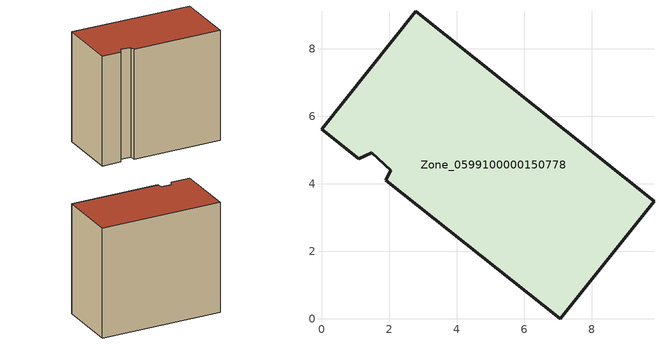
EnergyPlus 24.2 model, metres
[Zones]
Zone_0599100000150778
 floor ground (C_G): 7.07,0 1.91,4.11 2.06,4.41 1.49,4.93 1.1,4.75 0,5.62 2.8,9.12 9.85,3.49 z0.49
 wall outside (C_F): 7.07,0 9.85,3.49 2.8,9.12 0,5.62 1.1,4.75 1.49,4.93 2.06,4.41 1.91,4.11 7.07,0 z0.49:8.71
 roof outside (C_R): 1.91,4.11 7.07,0 9.85,3.49 2.8,9.12 0,5.62 1.1,4.75 1.49,4.93 2.06,4.41 z8.71
[BUILDING]
Pand.0599100000150778: North Axis=0; Terrain=City; Loads Convergence Tolerance Value=0.04; Temperature Convergence Tolerance Value=0.4; Solar Distribution=FullExterior; Maximum Number of Warmup Days=25; Minimum Number of Warmup Days=1
[Site:Location]
Rotterdam.The.Hague.AP_ZH_NLD Design_Conditions: Latitude=51.96; Longitude=4.45; Time Zone=1; Elevation=-4.5
[SITE:GROUNDTEMPERATURE:BUILDINGSURFACE]
18, 18, 18, 18, 18, 18, 18, 18, 18, 18, 18, 18
[MATERIAL] Thermal Absorptance=0.9; Solar Absorptance=0.7; Visible Absorptance=0.7
Name | Roughness | Thickness | Conductivity | Density | Specific Heat
G.TC.1946-1964 | MediumSmooth | 0.15 | 1 | 540 | 1210
F.TC.1946-1964 | Rough | 0.3 | 0.857143 | 1920 | 840
R.TC.1946-1964 | MediumRough | 0.2 | 0.235294 | 1500 | 1000
[CONSTRUCTION]
C_G: G.TC.1946-1964
C_F: F.TC.1946-1964
C_R: R.TC.1946-1964
[ZONE]
Zone_0599100000150778: Type=1; Multiplier=1; Ceiling Height=Autocalculate; Volume=Autocalculate; Floor Area=autocalculate; Part of Total Floor Area=Yes
[ZONEINFILTRATION:DESIGNFLOWRATE]
Infil_Zone_0599100000150778: Zone or ZoneList or Space or SpaceList=Zone_0599100000150778; Schedule=AlwaysOn; Design Flow Rate Calculation Method=Flow/Area; Flow Rate per Floor Area=0.003; Constant Term Coefficient=1; Temperature Term Coefficient=0; Velocity Term Coefficient=0; Velocity Squared Term Coefficient=0
[HVACTEMPLATE:ZONE:IDEALLOADSAIRSYSTEM]
Zone_0599100000150778: Maximum Heating Supply Air Temperature=50; Minimum Cooling Supply Air Temperature=13; Maximum Heating Supply Air Humidity Ratio=0.0156; Minimum Cooling Supply Air Humidity Ratio=0.0077; Heating Limit=NoLimit; Cooling Limit=NoLimit; Dehumidification Control Type=ConstantSensibleHeatRatio; Cooling Sensible Heat Ratio=0.7; Dehumidification Setpoint=60; Humidification Control Type=None; Humidification Setpoint=30; Outdoor Air Method=None; Outdoor Air Flow Rate per Person=0.00944; Outdoor Air Flow Rate per Zone Floor Area=0; Outdoor Air Flow Rate per Zone=0; Demand Controlled Ventilation Type=None; Outdoor Air Economizer Type=NoEconomizer; Heat Recovery Type=None; Sensible Heat Recovery Effectiveness=0.7; Latent Heat Recovery Effectiveness=0.65
[ZONECONTROL:THERMOSTAT]
ThermostatControl_Zone_0599100000150778: Zone or ZoneList=Zone_0599100000150778; Control Type Schedule=DualSetpointControlType; Control 1=Thermostat_Zone_0599100000150778; Temperature Difference Between Cutout And Setpoint=0
[THERMOSTATSETPOINT:DUALSETPOINT]
Thermostat_Zone_0599100000150778: Heating Setpoint Temperature Schedule=HeatingSetpoint_Zone_0599100000150778; Cooling Setpoint Temperature Schedule=CoolingSetpoint_Zone_0599100000150778
[SCHEDULE:COMPACT]
HeatingSetpoint_Zone_0599100000150778: Through: 12/31, For: AllDays, Until: 24:00, 21
CoolingSetpoint_Zone_0599100000150778: Through: 12/31, For: AllDays, Until: 24:00, 24
DualSetpointControlType: Through: 12/31, For: AllDays, Until: 24:00, 4
AlwaysOn: Through: 12/31, For: AllDays, Until: 24:00, 1
